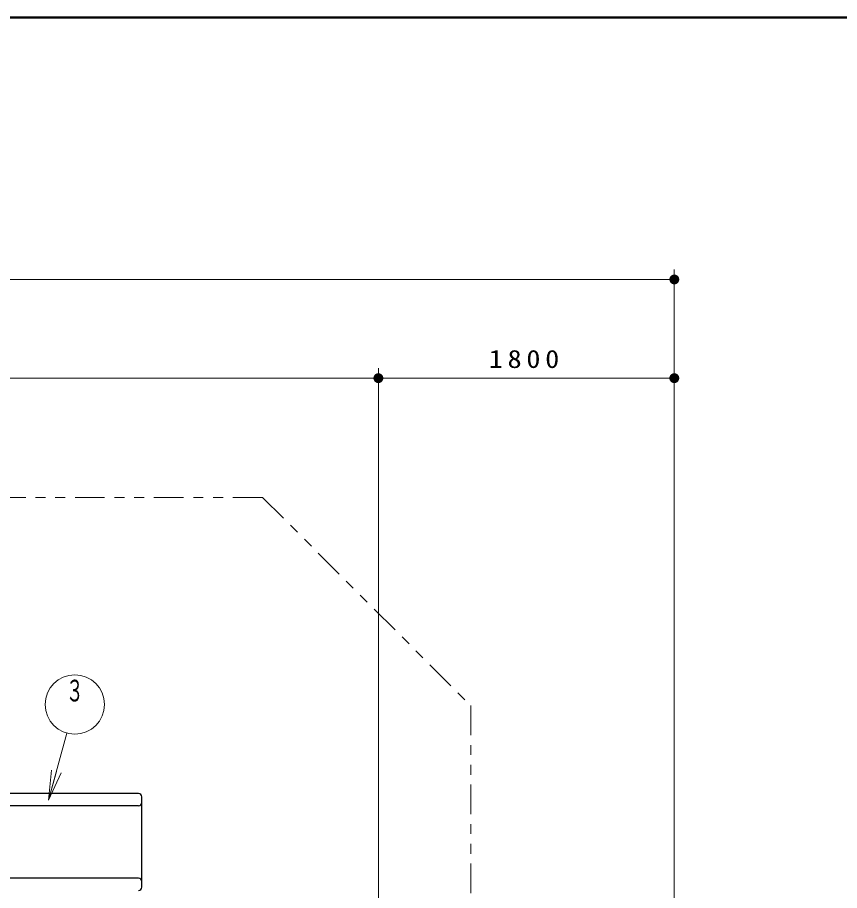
# Model space of a CAD drawing. Units: millimetres on the paper, scale 1:60. Extents: x -385 to 0, y -594 to 267.
# Drawn here: x -219.3 to -136, y 178.6 to 267 of the extents above; entities that cross this region are included whole.
import ezdxf
from ezdxf.enums import TextEntityAlignment as Align

# ---------------------------------------------------------------- set-up
doc = ezdxf.new("R2010")
doc.units = ezdxf.units.MM
doc.linetypes.add('USER3', pattern=[8, 3, -1, 1, -1, 1, -1])
doc.layers.add('1_60', color=7, linetype='Continuous', lineweight=25)
doc.layers.add('NAKAMURA図枠', color=7, linetype='Continuous', lineweight=13)
doc.styles.add('ＭＳ ゴシック', font='')
doc.styles.get('ＭＳ ゴシック').set_extended_font_data('MS Gothic')

# ---------------------------------------------------------------- blocks, each defined once
blk = doc.blocks.new('filled_dot')
at = {"color": 0, "linetype": 'Continuous', "lineweight": -2, "const_width": 1.25}
blk.add_lwpolyline([(-0.625, 0, 1), (0.625, 0, 1)], format="xyb", close=True, dxfattribs=at)

msp = doc.modelspace()

# ---------------------------------------------------------------- linework, layer by layer
at = {"layer": '1_60', "lineweight": 13}
for p, q in [((-152.733, 138.764), (-152.733, 241.46)), ((-341.273, 240.46), (-152.733, 240.46)), ((-182.733, 126.317), (-182.733, 231.46)), ((-182.733, 126.317), (-182.733, 231.46)), ((-152.733, 138.764), (-152.733, 231.46)), ((-311.273, 230.46), (-182.733, 230.46)), ((-182.733, 230.46), (-152.733, 230.46)), ((-216.168, 187.708), (-214.298, 194.51)), ((-216.168, 187.708), (-215.855, 190.733)), ((-216.168, 187.708), (-215.373, 190.601)), ((-214.891, 190.468), (-216.168, 187.708))]:
    msp.add_line(p, q, dxfattribs=at)
at = {"layer": '1_60', "linetype": 'USER3', "lineweight": 13}
for p, q in [((-194.475, 218.384), (-240.547, 218.384)), ((-194.475, 218.384), (-173.373, 197.282)), ((-173.373, 197.282), (-173.373, 158.404))]:
    msp.add_line(p, q, dxfattribs=at)
at = {"layer": '1_60'}
for p, q in [((-207.039, 188.384), (-254.956, 188.384)), ((-206.705, 178.884), (-206.705, 188.05)), ((-207.039, 187.134), (-254.956, 187.134)), ((-207.039, 179.8), (-254.956, 179.8))]:
    msp.add_line(p, q, dxfattribs=at)
at = {"layer": '1_60', "lineweight": 13}
msp.add_circle((-213.502, 197.403), 3, dxfattribs=at)
at = {"layer": '1_60'}
for centre, start, end in [((-207.039, 188.05), 0, 90), ((-207.039, 187.467), 270, 0), ((-207.039, 179.467), 0, 90), ((-207.039, 178.884), 270, 0)]:
    msp.add_arc(centre, 0.333, start, end, dxfattribs=at)
at = {"layer": 'NAKAMURA図枠', "lineweight": 50}
msp.add_line((0, 267), (-385, 267), dxfattribs=at)

# ---------------------------------------------------------------- block references
at = {"layer": '1_60', "lineweight": 13, "xscale": 0.4, "yscale": 0.4, "rotation": 180}
for p in [(-152.733, 240.46), (-182.733, 230.46), (-152.733, 230.46)]:
    msp.add_blockref('filled_dot', p, dxfattribs=at)
at = {"layer": '1_60', "lineweight": 13, "xscale": 0.4, "yscale": 0.4}
msp.add_blockref('filled_dot', (-182.733, 230.46), dxfattribs=at)

# ---------------------------------------------------------------- texts
at = {"layer": '1_60', "style": 'ＭＳ ゴシック', "width": 0.6}
msp.add_text('３', height=2.199, dxfattribs=at).set_placement((-213.502, 199.903), align=Align.TOP_CENTER)
at = {"layer": '1_60', "insert": (-167.733, 231.46), "char_height": 1.833, "attachment_point": 8, "style": 'ＭＳ ゴシック'}
msp.add_mtext('\\T1.33;\\W1.15;1800', dxfattribs=at)

doc.saveas('drawing.dxf')
